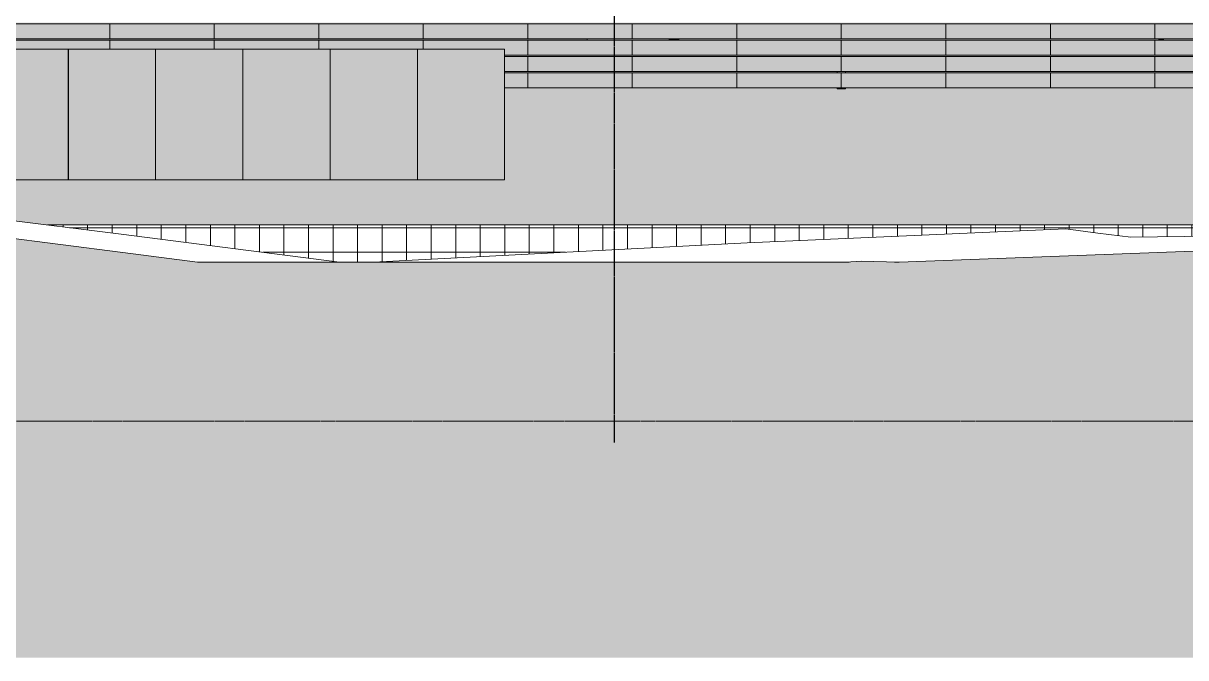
# Model space of a CAD drawing. Header units: inches. Extents: x -4168 to 4202, y -264 to 629.
# Drawn here: x 2310.4 to 2736.8, y -238.8 to -6 of the extents above; entities that cross this region are included whole.
import ezdxf

# ---------------------------------------------------------------- set-up
doc = ezdxf.new("R2010")
doc.units = ezdxf.units.IN
doc.header["$MEASUREMENT"] = 0
doc.linetypes.add('Grid Line 1_2_', pattern=[0.875, 0.5, -0.125, 0.125, -0.125])
doc.linetypes.add('Grid Line 1_2__2_', pattern=[0.875, 0.5, -0.125, 0.125, -0.125])
for name, color, linetype, lineweight in [('0-2', 7, 'Continuous', 9), ('0-5', 90, 'Continuous', 5), ('A-FLOR-1', 192, 'Continuous', 5), ('A-FLOR-LEVL-1', 51, 'Grid Line 1_2_', 9), ('A-GLAZ-CURT', 52, 'Continuous', 9), ('A-GLAZ-CWMG', 51, 'Continuous', 9), ('A-WALL-PATT-3', 111, 'Continuous', 9), ('C-TOPO', 7, 'Continuous', 9), ('C-TOPO-1', 252, 'Continuous', 9), ('E-ELEC-EQPM', 71, 'Continuous', 9), ('S-BEAM-2', 7, 'Continuous', 9), ('S-BEAM-4', 10, 'Continuous', 9), ('S-FNDN', 32, 'Continuous', 13), ('S-FNDN-6', 32, 'Continuous', 9), ('S-GRID-1', 1, 'Grid Line 1_2__2_', 30)]:
    doc.layers.add(name, color=color, linetype=linetype, lineweight=lineweight)

# ---------------------------------------------------------------- blocks, each defined once
blk = doc.blocks.new('CTR  - Topography_rvt-3-BUILDING ELEVATION - WEST - BASEMENT WALL')
at = {"layer": 'C-TOPO-1'}
h = blk.add_hatch(dxfattribs=at)
h.set_pattern_fill('FP_3', color=256, style=0, pattern_type=2)
h.set_pattern_definition([(0, (-2936.56, 0), (24, 24), [24, -24]), (0, (-2936.56, 9), (24, 24), [24, -24]), (0, (-2936.56, 18), (24, 24), [24, -24]), (90, (-2933.56, 21), (-24, 24), [24, -24]), (90, (-2924.56, 21), (-24, 24), [24, -24]), (90, (-2915.56, 21), (-24, 24), [24, -24])])
h.paths.add_polyline_path([(-3267.59, -238.76), (-1926.91, -238.76), (-1926.91, -87.63), (-1950.41, -90.32), (-2034.27, -90.32), (-2208.37, -90.87), (-2275.98, -91.3), (-2278.08, -91.79), (-2287.77, -91.44), (-2295.6, -91.4), (-2350.52, -90.99), (-2421.21, -89.93), (-2510.5, -90.14), (-2755.68, -88.85), (-2845.51, -88.72), (-2884.1, -84.67), (-2950.79, -84.67), (-3069.69, -87.82), (-3249.78, -89.72), (-3254.9, -89.1), (-3376.85, -93.6), (-3390.85, -93.3), (-3396.5, -93.6), (-3634.24, -93.6), (-3723.67, -82.15), (-3819.51, -66.31), (-3885.07, -65.48), (-3885.07, -73), (-3957.07, -73), (-3957.07, -65.9), (-3964.22, -65.84), (-3970.39, -65.84), (-4003.99, -68.01), (-4003.99, -238.76), (-3310.4, -238.76)], flags=0)
at = {"layer": 'C-TOPO'}
for p, q in [((-3455.58, -11.75), (-3463.3, -12.25)), ((-3352.69, -12.16), (-3354.43, -12.25)), ((-3352.69, -12.16), (-3354.43, -12.25)), ((-3354.43, -12.25), (-3352.69, -12.16)), ((-3350.78, -12.25), (-3352.69, -12.16)), ((-3350.78, -12.25), (-3352.69, -12.16)), ((-3352.69, -12.16), (-3350.78, -12.25)), ((-3282.93, -11.75), (-3278.7, -12.25)), ((-3662.3, -83.34), (-3831.29, -62.4)), ((-3291.89, -84.42), (-2865.6, -79.91)), ((-3291.89, -84.42), (-2865.6, -79.91)), ((-2865.6, -79.91), (-3291.89, -84.42)), ((-3723.67, -82.15), (-3661.62, -90.09)), ((-3661.62, -90.09), (-3723.67, -82.15)), ((-3582.16, -93.6), (-3662.3, -83.34)), ((-3662.3, -83.34), (-3582.16, -93.6)), ((-3582.16, -93.6), (-3662.3, -83.34)), ((-3432.67, -86.58), (-3315.78, -81.45)), ((-3432.67, -86.58), (-3315.78, -81.45)), ((-3315.78, -81.45), (-3432.67, -86.58)), ((-3303.99, -82.95), (-3315.78, -81.45)), ((-3315.78, -81.45), (-3303.99, -82.95)), ((-3303.99, -82.95), (-3315.78, -81.45)), ((-3291.89, -84.42), (-3303.99, -82.95)), ((-3303.99, -82.95), (-3291.89, -84.42)), ((-3291.89, -84.42), (-3303.99, -82.95)), ((-3432.67, -86.58), (-3569.69, -93.6)), ((-3569.69, -93.6), (-3432.67, -86.58)), ((-3432.67, -86.58), (-3569.69, -93.6)), ((-3376.85, -93.6), (-3254.9, -89.1)), ((-3254.9, -89.1), (-3376.85, -93.6)), ((-3661.62, -90.09), (-3634.24, -93.6)), ((-3634.24, -93.6), (-3661.62, -90.09)), ((-3634.24, -93.6), (-3633.18, -93.6)), ((-3633.18, -93.6), (-3634.24, -93.6)), ((-3633.74, -93.6), (-3634.24, -93.6)), ((-3633.18, -93.6), (-3629.98, -93.6)), ((-3629.98, -93.6), (-3633.18, -93.6)), ((-3629.98, -93.6), (-3564.46, -93.6)), ((-3629.98, -93.6), (-3564.46, -93.6)), ((-3564.46, -93.6), (-3396.5, -93.6)), ((-3396.5, -93.6), (-3564.46, -93.6)), ((-3396.5, -93.6), (-3390.85, -93.3)), ((-3396.5, -93.6), (-3390.85, -93.3)), ((-3395.3, -93.6), (-3396.5, -93.6)), ((-3390.85, -93.3), (-3376.85, -93.6)), ((-3376.85, -93.6), (-3390.85, -93.3)), ((-3378.57, -93.6), (-3376.85, -93.6))]:
    blk.add_line(p, q, dxfattribs=at)
blk = doc.blocks.new('034100 - Precast Structural Concrete - Solid Plank - 12_-1874961-BUILDING ELEVATION - WEST - BASEMENT WALL')
at = {"layer": 'S-BEAM-4'}
h = blk.add_hatch(color=256, dxfattribs=at)
h.paths.add_polyline_path([(-3819.82, -17), (-3819.82, -14.78), (-3823.32, -17), (-3820.62, -17)], flags=0)
h.paths.add_polyline_path([(-3535.73, -12.25), (-3491.32, -12.25), (-3491.32, -11.75), (-3818.32, -11.75), (-3818.32, -9), (-3819.32, -9), (-3819.32, -12), (-3816.82, -12), (-3816.82, -12.25), (-3551.47, -12.25)], flags=0)
at = {"layer": 'S-BEAM-2'}
blk.add_line((-3491.32, -11.75), (-3491.32, -12.25), dxfattribs=at)
blk = doc.blocks.new('CTR - 1st Phase - Structure_rvt-3-BUILDING ELEVATION - WEST - BASEMENT WALL')
at = {"layer": 'S-GRID-1'}
blk.add_line((-3481.32, -159.84), (-3481.32, 221.47), dxfattribs=at)
at = {"layer": '0-2'}
blk.add_blockref('034100 - Precast Structural Concrete - Solid Plank - 12_-1874961-BUILDING ELEVATION - WEST - BASEMENT WALL', (0, 0), dxfattribs=at)
blk = doc.blocks.new('Horizontal_Siding - Horizontal_Siding-2907273-BUILDING ELEVATION - WEST - BASEMENT WALL')
at = {"layer": 'A-GLAZ-CURT'}
blk.add_hatch(color=256, dxfattribs=at).paths.add_polyline_path([(-1993.95, -29.75), (-1979.66, -29.75), (-1979.66, -24.25), (-2018, -24.25), (-2018, -29.75)], flags=0)
for p, q in [((-1979.66, -24.25), (-2018, -24.25)), ((-2018, -24.25), (-2018, -29.75)), ((-1979.66, -29.75), (-1979.66, -24.25)), ((-2018, -29.75), (-1979.66, -29.75))]:
    blk.add_line(p, q, dxfattribs=at)
blk = doc.blocks.new('Horizontal_Siding - Horizontal_Siding-V190-BUILDING ELEVATION - WEST - BASEMENT WALL')
at = {"layer": 'A-GLAZ-CURT'}
blk.add_hatch(color=256, dxfattribs=at).paths.add_polyline_path([(-3513.13, -29.75), (-3513.13, -24.25), (-3521.62, -24.25), (-3521.62, -29.75)], flags=0)
for p, q in [((-3513.13, -24.25), (-3521.62, -24.25)), ((-3513.13, -29.75), (-3513.13, -24.25)), ((-3521.62, -29.75), (-3513.13, -29.75))]:
    blk.add_line(p, q, dxfattribs=at)
blk = doc.blocks.new('Rectangular Mullion - RAILING POST-2666420-BUILDING ELEVATION - WEST - BASEMENT WALL')
at = {"layer": 'A-GLAZ-CWMG'}
for p, q in [((-2134.51, -24), (-2134.51, -24.25)), ((-2131.51, -24.25), (-2131.51, -24)), ((-2134.51, -29.75), (-2134.51, -30)), ((-2131.51, -30), (-2131.51, -29.75)), ((-2131.51, -30), (-2134.51, -30))]:
    blk.add_line(p, q, dxfattribs=at)
blk = doc.blocks.new('Horizontal_Siding - Horizontal_Siding-V191-BUILDING ELEVATION - WEST - BASEMENT WALL')
at = {"layer": 'A-GLAZ-CURT'}
blk.add_hatch(color=256, dxfattribs=at).paths.add_polyline_path([(-3513.13, -17.75), (-3513.13, -12.25), (-3551.47, -12.25), (-3551.47, -15.5), (-3521.62, -15.5), (-3521.62, -17.75)], flags=0)
for p, q in [((-3513.13, -12.25), (-3551.47, -12.25)), ((-3551.47, -12.25), (-3551.47, -15.5)), ((-3513.13, -17.75), (-3513.13, -12.25)), ((-3521.62, -17.75), (-3513.13, -17.75))]:
    blk.add_line(p, q, dxfattribs=at)
blk = doc.blocks.new('Horizontal_Siding - Horizontal_Siding-V192-BUILDING ELEVATION - WEST - BASEMENT WALL')
at = {"layer": 'A-GLAZ-CURT'}
blk.add_hatch(color=256, dxfattribs=at).paths.add_polyline_path([(-3551.47, -15.5), (-3551.47, -12.25), (-3589.8, -12.25), (-3589.8, -15.5), (-3553.62, -15.5)], flags=0)
for p, q in [((-3551.47, -12.25), (-3589.8, -12.25)), ((-3589.8, -12.25), (-3589.8, -15.5)), ((-3551.47, -15.5), (-3551.47, -12.25))]:
    blk.add_line(p, q, dxfattribs=at)
blk = doc.blocks.new('Horizontal_Siding - Horizontal_Siding-V246-BUILDING ELEVATION - WEST - BASEMENT WALL')
at = {"layer": 'A-GLAZ-CURT'}
blk.add_hatch(color=256, dxfattribs=at).paths.add_polyline_path([(-3681.62, -17.75), (-3681.62, -15.5), (-3666.48, -15.5), (-3666.48, -12.25), (-3704.81, -12.25), (-3704.81, -15.49), (-3681.65, -15.49), (-3681.65, -17.75)], flags=0)
for p, q in [((-3666.48, -12.25), (-3704.81, -12.25)), ((-3704.81, -12.25), (-3704.81, -15.49)), ((-3666.48, -15.5), (-3666.48, -12.25))]:
    blk.add_line(p, q, dxfattribs=at)
blk = doc.blocks.new('262400 - Switchboards and Panelboards - Electric Panel - Generic - 262400 - Switchboards and Panelboards - Electric Panel - Generic-2655902-BUILDING ELEVATION - WEST - BASEMENT WALL')
at = {"layer": 'E-ELEC-EQPM'}
blk.add_hatch(color=256, dxfattribs=at).paths.add_polyline_path([(-3723.67, -63.49), (-3720.65, -63.49), (-3720.65, -15.49), (-3759.65, -15.49), (-3759.65, -63.49)], flags=0)
for p, q in [((-3759.65, -15.49), (-3720.65, -15.49)), ((-3759.65, -63.49), (-3759.65, -15.49)), ((-3720.65, -63.49), (-3720.65, -15.49)), ((-3720.65, -63.49), (-3759.65, -63.49))]:
    blk.add_line(p, q, dxfattribs=at)
blk = doc.blocks.new('262400 - Switchboards and Panelboards - Electric Panel - Generic - 262400 - Switchboards and Panelboards - Electric Panel - Generic-V250-BUILDING ELEVATION - WEST - BASEMENT WALL')
at = {"layer": 'E-ELEC-EQPM'}
blk.add_hatch(color=256, dxfattribs=at).paths.add_polyline_path([(-3521.62, -63.5), (-3521.62, -15.5), (-3553.62, -15.5), (-3553.62, -63.5), (-3535.73, -63.5)], flags=0)
for p, q in [((-3553.62, -15.5), (-3521.62, -15.5)), ((-3553.62, -63.5), (-3553.62, -15.5)), ((-3521.62, -63.5), (-3521.62, -15.5)), ((-3521.62, -63.5), (-3553.62, -63.5))]:
    blk.add_line(p, q, dxfattribs=at)

msp = doc.modelspace()

# ---------------------------------------------------------------- hatches: boundary and pattern name
at = {"layer": 'A-FLOR-1'}
msp.add_hatch(color=256, dxfattribs=at).paths.add_polyline_path([(2189.3016, -9), (2190.3016, -8.9951), (2190.3016, -6.25), (4065.8016, -6.25), (4065.8016, -9), (4068.3016, -9), (4068.3016, -1.125), (4065.8016, -1.1566), (4065.8016, -5.75), (2190.3016, -5.75), (2190.3016, -3.125), (2189.3016, -3.125), (2189.3016, -6.9091)], flags=0)
at = {"layer": 'A-WALL-PATT-3'}
h = msp.add_hatch(dxfattribs=at)
h.set_pattern_fill('FP_9', color=256, style=0, pattern_type=2)
h.set_pattern_definition([(0, (3072.065, 0), (0, 9), []), (90, (3072.065, 0), (-9, 6e-16), [])])
h.paths.add_polyline_path([(2426.4609, -93.6), (2438.9315, -93.6), (2575.9596, -86.5793), (2692.8449, -81.4506), (2704.6314, -82.9473), (2716.7321, -84.4169), (3134.9257, -80), (2319.3744, -80), (2347.0034, -83.4263), (2419.2242, -92.6734)], flags=0)
h.paths.add_polyline_path([(4058.2165, -87.8645), (4068.3016, -87.8645), (4068.3016, -80), (4058.2165, -80), (4058.2165, -85.728)], flags=0)
h.paths.add_polyline_path([(3738.5815, -89.8322), (3742.9504, -88.8179), (4058.2165, -87.8645), (4058.2165, -80), (3143.843, -80), (3202.1471, -86.1264), (3587.7735, -88.1633), (3713.0259, -89.1053), (3718.5213, -89.1057), (3732.6475, -89.6173)], flags=0)
at = {"layer": 'S-FNDN'}
h = msp.add_hatch(color=256, dxfattribs=at)
h.paths.add_polyline_path([(3746.5429, -80), (4068.3016, -80), (4068.3016, -17), (4065.8016, -17), (4065.8016, -17.75), (2487.003, -17.75), (2487.003, -18.25), (4065.8016, -18.25), (4065.8016, -23.75), (2487.003, -23.75), (2487.003, -24.25), (4065.8016, -24.25), (4065.8016, -29.75), (2487.003, -29.75), (2487.003, -63.5), (2327.003, -63.5), (2326.9795, -63.4936), (2248.9795, -63.4936), (2248.9795, -29.75), (2190.3016, -29.75), (2190.3016, -24.25), (2248.9795, -24.25), (2248.9795, -23.75), (2190.3016, -23.75), (2190.3016, -18.25), (2248.9795, -18.25), (2248.9795, -17.75), (2190.3016, -17.75), (2190.3016, -17), (2185.2664, -17), (2113.0516, -62.4), (2177.3375, -62.4), (2319.3744, -80), (3134.9257, -80), (3143.2369, -79.9363), (3143.843, -80), (3713.0259, -80)], flags=0)
h.paths.add_polyline_path([(2271.9514, -80), (2271.9515, -80), (2263.9399, -78.6758)], flags=0)
h.paths.add_polyline_path([(3310.8219, -71), (3278.3016, -71), (3278.3016, -35), (3314.3016, -35), (3314.3016, -71)], flags=0)
h.paths.add_polyline_path([(3344.3389, -71), (3338.3016, -71), (3338.3016, -35), (3374.3016, -35), (3374.3016, -71)], flags=0)
h.paths.add_polyline_path([(3218.3016, -71), (3218.3016, -35), (3254.3016, -35), (3254.3016, -71)], flags=0)

# ---------------------------------------------------------------- linework, layer by layer
at = {"layer": 'A-FLOR-LEVL-1'}
msp.add_line((1840.6609, -152), (4177.677, -152), dxfattribs=at)
at = {"layer": 'S-FNDN-6'}
msp.add_line((3134.9282, -80), (2319.3744, -80), dxfattribs=at)

# ---------------------------------------------------------------- block references
at = {"layer": '0-5'}
for name in ['CTR - 1st Phase - Structure_rvt-3-BUILDING ELEVATION - WEST - BASEMENT WALL', 'CTR  - Topography_rvt-3-BUILDING ELEVATION - WEST - BASEMENT WALL']:
    msp.add_blockref(name, (6008.6253, 0), dxfattribs=at)
at = {"layer": 'A-GLAZ-CURT'}
for name, p in [('Horizontal_Siding - Horizontal_Siding-2907273-BUILDING ELEVATION - WEST - BASEMENT WALL', (4321.809, 18)), ('Horizontal_Siding - Horizontal_Siding-2907273-BUILDING ELEVATION - WEST - BASEMENT WALL', (4360.1457, 18)), ('Horizontal_Siding - Horizontal_Siding-2907273-BUILDING ELEVATION - WEST - BASEMENT WALL', (4398.4825, 18)), ('Horizontal_Siding - Horizontal_Siding-2907273-BUILDING ELEVATION - WEST - BASEMENT WALL', (4436.8192, 18)), ('Horizontal_Siding - Horizontal_Siding-2907273-BUILDING ELEVATION - WEST - BASEMENT WALL', (4475.1559, 18)), ('Horizontal_Siding - Horizontal_Siding-2907273-BUILDING ELEVATION - WEST - BASEMENT WALL', (4513.4927, 18)), ('Horizontal_Siding - Horizontal_Siding-2907273-BUILDING ELEVATION - WEST - BASEMENT WALL', (4551.8294, 18)), ('Horizontal_Siding - Horizontal_Siding-2907273-BUILDING ELEVATION - WEST - BASEMENT WALL', (4590.1661, 18)), ('Horizontal_Siding - Horizontal_Siding-2907273-BUILDING ELEVATION - WEST - BASEMENT WALL', (4628.5029, 18)), ('Horizontal_Siding - Horizontal_Siding-2907273-BUILDING ELEVATION - WEST - BASEMENT WALL', (4666.8396, 18)), ('Horizontal_Siding - Horizontal_Siding-2907273-BUILDING ELEVATION - WEST - BASEMENT WALL', (4705.1764, 18)), ('Horizontal_Siding - Horizontal_Siding-2907273-BUILDING ELEVATION - WEST - BASEMENT WALL', (4743.5131, 18)), ('Horizontal_Siding - Horizontal_Siding-V246-BUILDING ELEVATION - WEST - BASEMENT WALL', (6008.6253, 0)), ('Horizontal_Siding - Horizontal_Siding-V192-BUILDING ELEVATION - WEST - BASEMENT WALL', (5931.9519, 0)), ('Horizontal_Siding - Horizontal_Siding-V192-BUILDING ELEVATION - WEST - BASEMENT WALL', (5970.2886, 0)), ('Horizontal_Siding - Horizontal_Siding-V192-BUILDING ELEVATION - WEST - BASEMENT WALL', (6008.6253, 0)), ('Horizontal_Siding - Horizontal_Siding-V191-BUILDING ELEVATION - WEST - BASEMENT WALL', (6008.6253, 0)), ('Horizontal_Siding - Horizontal_Siding-2907273-BUILDING ELEVATION - WEST - BASEMENT WALL', (4513.4927, 12)), ('Horizontal_Siding - Horizontal_Siding-2907273-BUILDING ELEVATION - WEST - BASEMENT WALL', (4551.8294, 12)), ('Horizontal_Siding - Horizontal_Siding-2907273-BUILDING ELEVATION - WEST - BASEMENT WALL', (4590.1661, 12)), ('Horizontal_Siding - Horizontal_Siding-2907273-BUILDING ELEVATION - WEST - BASEMENT WALL', (4628.5029, 12)), ('Horizontal_Siding - Horizontal_Siding-2907273-BUILDING ELEVATION - WEST - BASEMENT WALL', (4666.8396, 12)), ('Horizontal_Siding - Horizontal_Siding-2907273-BUILDING ELEVATION - WEST - BASEMENT WALL', (4705.1764, 12)), ('Horizontal_Siding - Horizontal_Siding-2907273-BUILDING ELEVATION - WEST - BASEMENT WALL', (4743.5131, 12)), ('Horizontal_Siding - Horizontal_Siding-V190-BUILDING ELEVATION - WEST - BASEMENT WALL', (6008.6253, 6)), ('Horizontal_Siding - Horizontal_Siding-2907273-BUILDING ELEVATION - WEST - BASEMENT WALL', (4513.4927, 6)), ('Horizontal_Siding - Horizontal_Siding-2907273-BUILDING ELEVATION - WEST - BASEMENT WALL', (4551.8294, 6)), ('Horizontal_Siding - Horizontal_Siding-2907273-BUILDING ELEVATION - WEST - BASEMENT WALL', (4590.1661, 6)), ('Horizontal_Siding - Horizontal_Siding-2907273-BUILDING ELEVATION - WEST - BASEMENT WALL', (4628.5029, 6)), ('Horizontal_Siding - Horizontal_Siding-2907273-BUILDING ELEVATION - WEST - BASEMENT WALL', (4666.8396, 6)), ('Horizontal_Siding - Horizontal_Siding-2907273-BUILDING ELEVATION - WEST - BASEMENT WALL', (4705.1764, 6)), ('Horizontal_Siding - Horizontal_Siding-2907273-BUILDING ELEVATION - WEST - BASEMENT WALL', (4743.5131, 6)), ('Horizontal_Siding - Horizontal_Siding-V190-BUILDING ELEVATION - WEST - BASEMENT WALL', (6008.6253, 0)), ('Horizontal_Siding - Horizontal_Siding-2907273-BUILDING ELEVATION - WEST - BASEMENT WALL', (4513.4927, 0)), ('Horizontal_Siding - Horizontal_Siding-2907273-BUILDING ELEVATION - WEST - BASEMENT WALL', (4551.8294, 0)), ('Horizontal_Siding - Horizontal_Siding-2907273-BUILDING ELEVATION - WEST - BASEMENT WALL', (4590.1661, 0)), ('Horizontal_Siding - Horizontal_Siding-2907273-BUILDING ELEVATION - WEST - BASEMENT WALL', (4628.5029, 0)), ('Horizontal_Siding - Horizontal_Siding-2907273-BUILDING ELEVATION - WEST - BASEMENT WALL', (4666.8396, 0)), ('Horizontal_Siding - Horizontal_Siding-2907273-BUILDING ELEVATION - WEST - BASEMENT WALL', (4705.1764, 0)), ('Horizontal_Siding - Horizontal_Siding-2907273-BUILDING ELEVATION - WEST - BASEMENT WALL', (4743.5131, 0))]:
    msp.add_blockref(name, p, dxfattribs=at)
at = {"layer": 'A-GLAZ-CWMG'}
msp.add_blockref('Rectangular Mullion - RAILING POST-2666420-BUILDING ELEVATION - WEST - BASEMENT WALL', (4743.5131, 0), dxfattribs=at)
at = {"layer": 'E-ELEC-EQPM'}
for name, p in [('262400 - Switchboards and Panelboards - Electric Panel - Generic - 262400 - Switchboards and Panelboards - Electric Panel - Generic-2655902-BUILDING ELEVATION - WEST - BASEMENT WALL', (6047.6253, 0)), ('262400 - Switchboards and Panelboards - Electric Panel - Generic - 262400 - Switchboards and Panelboards - Electric Panel - Generic-V250-BUILDING ELEVATION - WEST - BASEMENT WALL', (5880.6253, 0)), ('262400 - Switchboards and Panelboards - Electric Panel - Generic - 262400 - Switchboards and Panelboards - Electric Panel - Generic-V250-BUILDING ELEVATION - WEST - BASEMENT WALL', (5912.6253, 0)), ('262400 - Switchboards and Panelboards - Electric Panel - Generic - 262400 - Switchboards and Panelboards - Electric Panel - Generic-V250-BUILDING ELEVATION - WEST - BASEMENT WALL', (5944.6253, 0)), ('262400 - Switchboards and Panelboards - Electric Panel - Generic - 262400 - Switchboards and Panelboards - Electric Panel - Generic-V250-BUILDING ELEVATION - WEST - BASEMENT WALL', (5976.6253, 0)), ('262400 - Switchboards and Panelboards - Electric Panel - Generic - 262400 - Switchboards and Panelboards - Electric Panel - Generic-V250-BUILDING ELEVATION - WEST - BASEMENT WALL', (6008.6253, 0))]:
    msp.add_blockref(name, p, dxfattribs=at)

doc.saveas('drawing.dxf')
